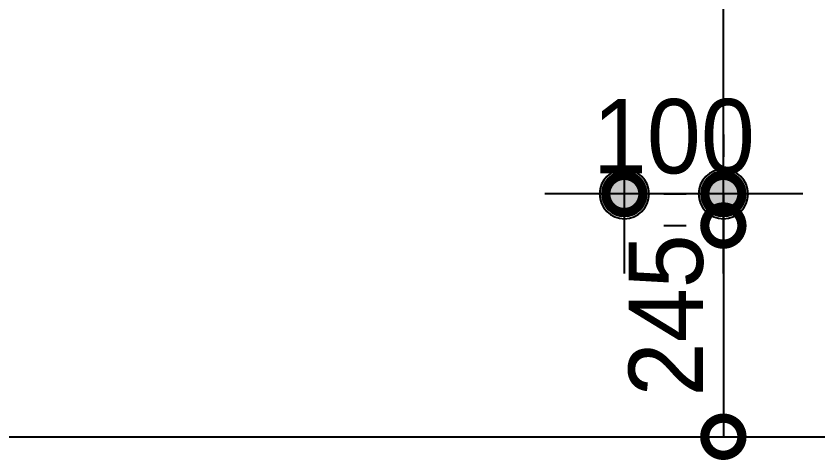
# Model space of a CAD drawing. Header units: inches. Extents: x 15866 to 103813, y -56635 to -28561.
# Drawn here: x 51917 to 52727, y -40633 to -40185 of the extents above; entities that cross this region are included whole.
import ezdxf

# ---------------------------------------------------------------- set-up
doc = ezdxf.new("R2010")
doc.units = ezdxf.units.IN
doc.header["$LTSCALE"] = 50
doc.header["$MEASUREMENT"] = 0
for name, color, linetype in [('07-DIM WAL', 5, 'Continuous'), ('CEIL-LIGHT', 7, 'Continuous'), ('RC-LIGHT', 7, 'Continuous')]:
    doc.layers.add(name, color=color, linetype=linetype)
doc.styles.add('스타일1', font='HY울릉도M.TTF')
doc.dimstyles.new('30', dxfattribs={"dimscale": 30, "dimtxt": 2.5, "dimasz": 2.5, "dimexe": 1.25, "dimexo": 2, "dimtad": 1, "dimdec": 0, "dimtxsty": '스타일1', "dimblk": 'DOTSMALL', "dimcen": 2.5, "dimclrd": 1, "dimclre": 1, "dimclrt": 7, "dimadec": 0, "dimazin": 0, "dimtfac": 1, "dimtdec": 0, "dimtix": 1, "dimtmove": 0, "dimatfit": 3, "dimldrblk": 'DOTSMALL', "dimfxl": 1.25, "dimarcsym": 0})

# ---------------------------------------------------------------- blocks, each defined once
blk = doc.blocks.new('1')
at = {"linetype": 'Continuous'}
h = blk.add_hatch(color=4, dxfattribs=at)
h.dxf.hatch_style = 1
edge = h.paths.add_edge_path()
edge.add_arc((11539653.5, -14273503.8), 37.5, 0, 360)
at = {"color": 1, "linetype": 'Continuous'}
for p, q in [((11539653.5, -14273637.1), (11539653.5, -14273370.5)), ((11539520.2, -14273503.8), (11539786.8, -14273503.8))]:
    blk.add_line(p, q, dxfattribs=at)
at = {"color": 4, "linetype": 'Continuous'}
for radius in [41.5, 37.5]:
    blk.add_circle((11539653.5, -14273503.8), radius, dxfattribs=at)
blk = doc.blocks.new('_DOTSMALL')
at = {"color": 0, "linetype": 'ByBlock', "const_width": 0.5}
blk.add_lwpolyline([(-0.0625, 0, 1), (0.0625, 0, 1)], format="xyb", close=True, dxfattribs=at)
blk = doc.blocks.new('*D169')
at = {"layer": '07-DIM WAL', "color": 1, "lineweight": -2, "transparency": 16777216}
for p, q in [((52531.48, -40304.56), (52531.48, -40327.06)), ((52631.48, -40304.56), (52631.48, -40327.06)), ((52706.48, -40364.56), (52456.48, -40364.56))]:
    blk.add_line(p, q, dxfattribs=at)
at = {"layer": 'Defpoints', "color": 0, "transparency": 16777216}
for p in [(52531.48, -40364.56), (52531.48, -40364.56), (52631.48, -40364.56)]:
    blk.add_point(p, dxfattribs=at)
at = {"layer": '07-DIM WAL', "color": 1, "lineweight": -2, "transparency": 16777216, "xscale": 75, "yscale": 75, "zscale": 75}
blk.add_blockref('_DOTSMALL', (52531.48, -40364.56), dxfattribs=at)
at = {"layer": '07-DIM WAL', "color": 1, "lineweight": -2, "transparency": 16777216, "xscale": 75, "yscale": 75, "zscale": 75, "rotation": 180}
blk.add_blockref('_DOTSMALL', (52631.48, -40364.56), dxfattribs=at)
at = {"layer": '07-DIM WAL', "color": 7, "transparency": 16777216, "insert": (52581.48, -40306.81), "char_height": 75, "attachment_point": 5, "style": '스타일1'}
blk.add_mtext('100', dxfattribs=at)
blk = doc.blocks.new('*D172')
at = {"layer": '07-DIM WAL', "color": 1, "lineweight": -2, "transparency": 16777216}
for p, q in [((52631.48, -40396.5), (52631.48, -39164.56)), ((52691.48, -39164.56), (52668.98, -39164.56)), ((52571.48, -40396.5), (52593.98, -40396.5))]:
    blk.add_line(p, q, dxfattribs=at)
at = {"layer": 'Defpoints', "color": 0, "transparency": 16777216}
for p in [(52631.48, -39164.56), (52631.48, -39164.56), (52631.48, -40396.5)]:
    blk.add_point(p, dxfattribs=at)
at = {"layer": '07-DIM WAL', "color": 1, "lineweight": -2, "transparency": 16777216, "xscale": 75, "yscale": 75, "zscale": 75}
for p, rotation in [((52631.48, -39164.56), 90), ((52631.48, -40396.5), 270)]:
    blk.add_blockref('_DOTSMALL', p, dxfattribs=dict(at, rotation=rotation))
at = {"layer": '07-DIM WAL', "color": 7, "transparency": 16777216, "insert": (52573.74, -39780.53), "char_height": 75, "attachment_point": 5, "rotation": 90, "style": '스타일1'}
blk.add_mtext('1232', dxfattribs=at)
blk = doc.blocks.new('*D173')
at = {"layer": '07-DIM WAL', "color": 1, "lineweight": -2, "transparency": 16777216}
for p, q in [((52571.48, -40364.56), (52593.98, -40364.56)), ((52631.48, -40364.56), (52631.48, -40609.56)), ((52571.48, -40609.56), (52593.98, -40609.56))]:
    blk.add_line(p, q, dxfattribs=at)
at = {"layer": 'Defpoints', "color": 0, "transparency": 16777216}
for p in [(52631.48, -40364.56), (52631.48, -40609.56), (52631.48, -40609.56)]:
    blk.add_point(p, dxfattribs=at)
at = {"layer": '07-DIM WAL', "color": 1, "lineweight": -2, "transparency": 16777216, "xscale": 75, "yscale": 75, "zscale": 75}
for p, rotation in [((52631.48, -40364.56), 90), ((52631.48, -40609.56), 270)]:
    blk.add_blockref('_DOTSMALL', p, dxfattribs=dict(at, rotation=rotation))
at = {"layer": '07-DIM WAL', "color": 7, "transparency": 16777216, "insert": (52573.84, -40487.06), "char_height": 75, "attachment_point": 5, "rotation": 90, "style": '스타일1'}
blk.add_mtext('245', dxfattribs=at)

msp = doc.modelspace()

# ---------------------------------------------------------------- linework, layer by layer
at = {"layer": 'CEIL-LIGHT'}
msp.add_lwpolyline([(50223.98, -40609.56), (53238.98, -40609.56)], dxfattribs=at)

# ---------------------------------------------------------------- block references
at = {"layer": 'RC-LIGHT', "xscale": -0.6024096385271789, "yscale": 0.6024096385271789, "zscale": 0.6024096385271789}
for p in [(7004129.98, 8558131.7), (7004229.98, 8558131.7)]:
    msp.add_blockref('1', p, dxfattribs=at)

# ---------------------------------------------------------------- dimensions: what is measured, and where the dimension line sits
at = {"layer": '07-DIM WAL'}
for base, p1, p2, picture, middle in [((52631.48, -39164.56), (52631.48, -40396.5), (52631.48, -39164.56), '*D172', (52573.74, -39780.53)), ((52631.48, -40609.56), (52631.48, -40364.56), (52631.48, -40609.56), '*D173', (52573.84, -40487.06))]:
    dim = msp.add_linear_dim(base=base, p1=p1, p2=p2, angle=90, dimstyle='30', dxfattribs=at)
    dim.commit()
    dim.dimension.update_dxf_attribs({"geometry": picture, "text_midpoint": middle})
dim = msp.add_linear_dim(base=(52531.48, -40364.56), p1=(52631.48, -40364.56), p2=(52531.48, -40364.56), dimstyle='30', dxfattribs=at)
dim.commit()
dim.dimension.update_dxf_attribs({"geometry": '*D169', "text_midpoint": (52581.48, -40306.81)})

doc.saveas('drawing.dxf')
